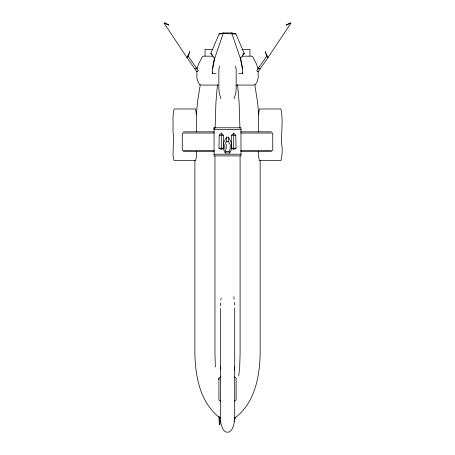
<?xml version="1.0" encoding="UTF-8"?>
<svg xmlns="http://www.w3.org/2000/svg" width="455" height="455" viewBox="0 0 455 455"><rect width="100%" height="100%" fill="white"/><g stroke="black" fill="none" stroke-linecap="round" stroke-linejoin="round"><path stroke-width="0.68" d="M216.188 73.511L212.644 73.505L212.644 67.539L214.595 57.228M214.055 127.775L214.055 155.9L240.985 155.9L240.985 127.775L214.055 127.775L214.055 129.459L240.985 129.459M214.953 156.042L214.953 354.126L215.346 366.923M218.929 379.601L218.929 378.139L220.533 376.928M212.644 68.915L214.595 58.604L210.819 53.406L219.139 33.852L223.365 32.919L231.675 32.919L240.445 58.604L242.39 68.915M240.086 156.042L240.086 354.126L239.694 366.923L238.716 375.995M238.852 73.511L242.39 73.505L242.39 67.539L240.445 57.228M260.146 160.308L260.146 354.126C259.657 377.485 254.442 403.648 234.496 418.321M215.096 128.139L215.954 102.005L217.427 84.818M218.98 148.233L219.213 135.277L221.312 133.144L223.411 135.277L223.644 148.233L221.312 149.439L218.98 148.233L223.644 148.233M231.362 148.233L231.595 135.277L233.694 133.144L235.792 135.277L236.026 148.233L233.694 149.439L231.362 148.233L236.026 148.233M226.112 148.99L226.328 144.502M234.547 370.347L234.729 366.923M220.243 417.633L219.862 424.475L219.373 424.475L218.918 416.262M220.453 305.783L220.669 302.967M220.885 300.152L221.05 298.036M229.792 152.971L229.053 151.612L230.23 148.984L230.23 144.497L228.262 141.34L228.62 137.188L226.414 137.188L223.507 143.137L223.507 149.337L225.242 152.971L229.792 152.971L231.527 149.337L231.527 143.137L228.62 137.188M196.361 114.74L197.493 102.005L200.354 84.129M234.552 419.368L234.803 417.974M235.224 417.121L233.614 425.664L231.749 429.656L229.758 431.812L227.517 432.25L225.282 431.812L223.291 429.656L221.426 425.664L220.345 420.119M219.646 66.151L218.861 69.325L218.861 88.145L219.156 92.78L220.937 98.769M164.13 23.211L168.993 25.139L164.79 22.75L164.13 23.211L186.96 57.54L188.427 56.511L189.911 51.233L186.96 57.54L196.913 71.765L198.386 70.73M196.879 69.177L198.562 64.007L202.697 56.175L212.929 56.175M214.595 58.604L223.365 32.919M234.103 98.769L235.889 92.78L236.179 88.145L236.179 69.325L235.394 66.151M225.242 152.971L225.976 151.612L224.804 148.984L224.804 144.497L226.772 141.34L226.414 137.188M255.096 85.074L256.91 82.213L258.161 78.089L258.161 71.236M290.87 23.211L286.007 25.139L290.21 22.75L290.87 23.211L268.04 57.54L258.087 71.765L256.614 70.73M257.007 70.172L266.573 56.511L265.089 51.233L268.04 57.54L266.573 56.511M240.445 58.604L244.216 53.303L242.799 54.776M234.501 401.173L236.111 399.956L236.111 378.139L234.501 376.928M194.956 68.972L196.429 67.943M219.139 33.954L223.365 33.579L235.9 33.954M212.957 49.345L205.046 49.345L205.046 56.039M242.043 49.345L249.954 49.345L249.954 56.039M242.106 56.175L252.337 56.175L256.478 64.007L258.161 69.177M201.292 85.074L218.298 85.074M236.043 85.074L253.748 85.074M183.365 131.836L214.237 131.836M240.763 131.836L271.635 131.836M214.254 133.036L182.256 133.036L182.256 150.377L214.254 150.377M240.746 133.036L272.75 133.036L272.75 150.377L240.746 150.377M219.213 135.277L223.411 135.277M231.595 135.277L235.792 135.277M226.772 141.34L228.262 141.34M183.365 151.578L214.237 151.578M240.763 151.578L271.635 151.578M225.976 151.612L229.053 151.612M214.055 154.217L240.985 154.217M233.853 421.461L234.376 421.461M231.675 32.919L235.9 33.852L244.216 53.406M258.571 67.943L260.044 68.972M220.533 401.173L218.929 399.956L218.929 378.139M220.544 418.321C200.598 403.648 195.383 377.485 194.894 354.126L194.894 160.308M212.235 54.776L210.819 53.406M188.427 56.511L197.993 70.172M199.938 85.074L198.13 82.213L196.879 78.089L196.879 71.236M254.686 84.129L257.547 102.005L258.679 114.74M237.612 84.818L239.085 102.005L239.944 128.139M233.881 296.632L234.097 299.447M234.314 302.262L234.53 305.077M220.311 366.923L220.453 369.665M258.343 131.808L258.343 116.491L259.378 108.972L280.951 108.972C283.209 120.256 281.372 131.711 281.469 143.075C282.64 148.688 282.345 154.871 280.951 160.49L259.378 160.49L258.343 155.616L258.343 151.487M242.39 72.129L242.39 73.505M234.695 307.887L234.695 418.628M233.694 133.144L233.694 148.233M221.312 133.144L221.312 148.233M220.345 308.592L220.345 418.628M219.617 416.951L219.617 424.475M212.644 72.129L212.644 73.505M196.662 131.808L196.662 116.491L195.622 108.972L174.049 108.972L173.014 116.491L173.014 131.808L173.531 135.232L173.014 155.616L174.049 160.49L195.622 160.49L196.662 155.616L196.662 151.487"/></g></svg>
